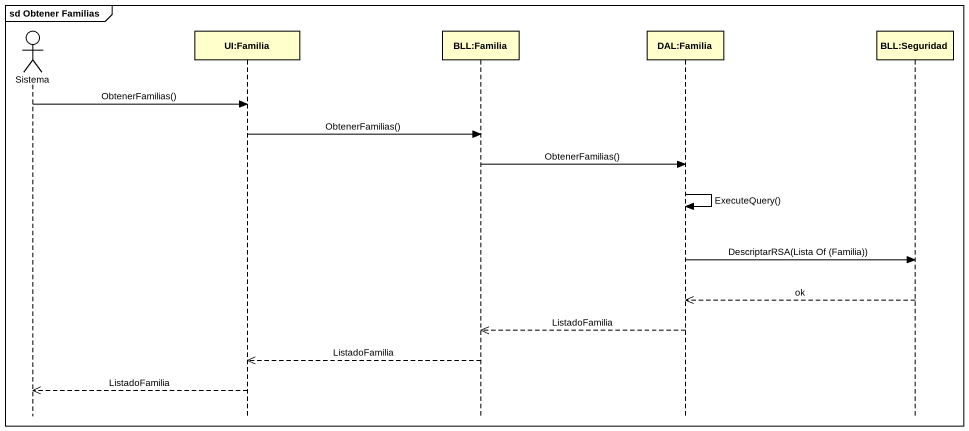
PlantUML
@startuml
mainframe sd Obtener Familias
hide footbox
actor Sistema
participant "UI:Familia" as UI_Familia
participant "BLL:Familia" as BLL_Familia
participant "DAL:Familia" as DAL_Familia
participant "BLL:Seguridad" as BLL_Seguridad

Sistema -> UI_Familia : ObtenerFamilias()
UI_Familia -> BLL_Familia : ObtenerFamilias()
BLL_Familia -> DAL_Familia : ObtenerFamilias()
DAL_Familia -> DAL_Familia : ExecuteQuery()
DAL_Familia -> BLL_Seguridad : DescriptarRSA(Lista Of (Familia))
BLL_Seguridad -->> DAL_Familia : ok
DAL_Familia -->> BLL_Familia : ListadoFamilia
BLL_Familia -->> UI_Familia : ListadoFamilia
UI_Familia -->> Sistema : ListadoFamilia
@enduml
